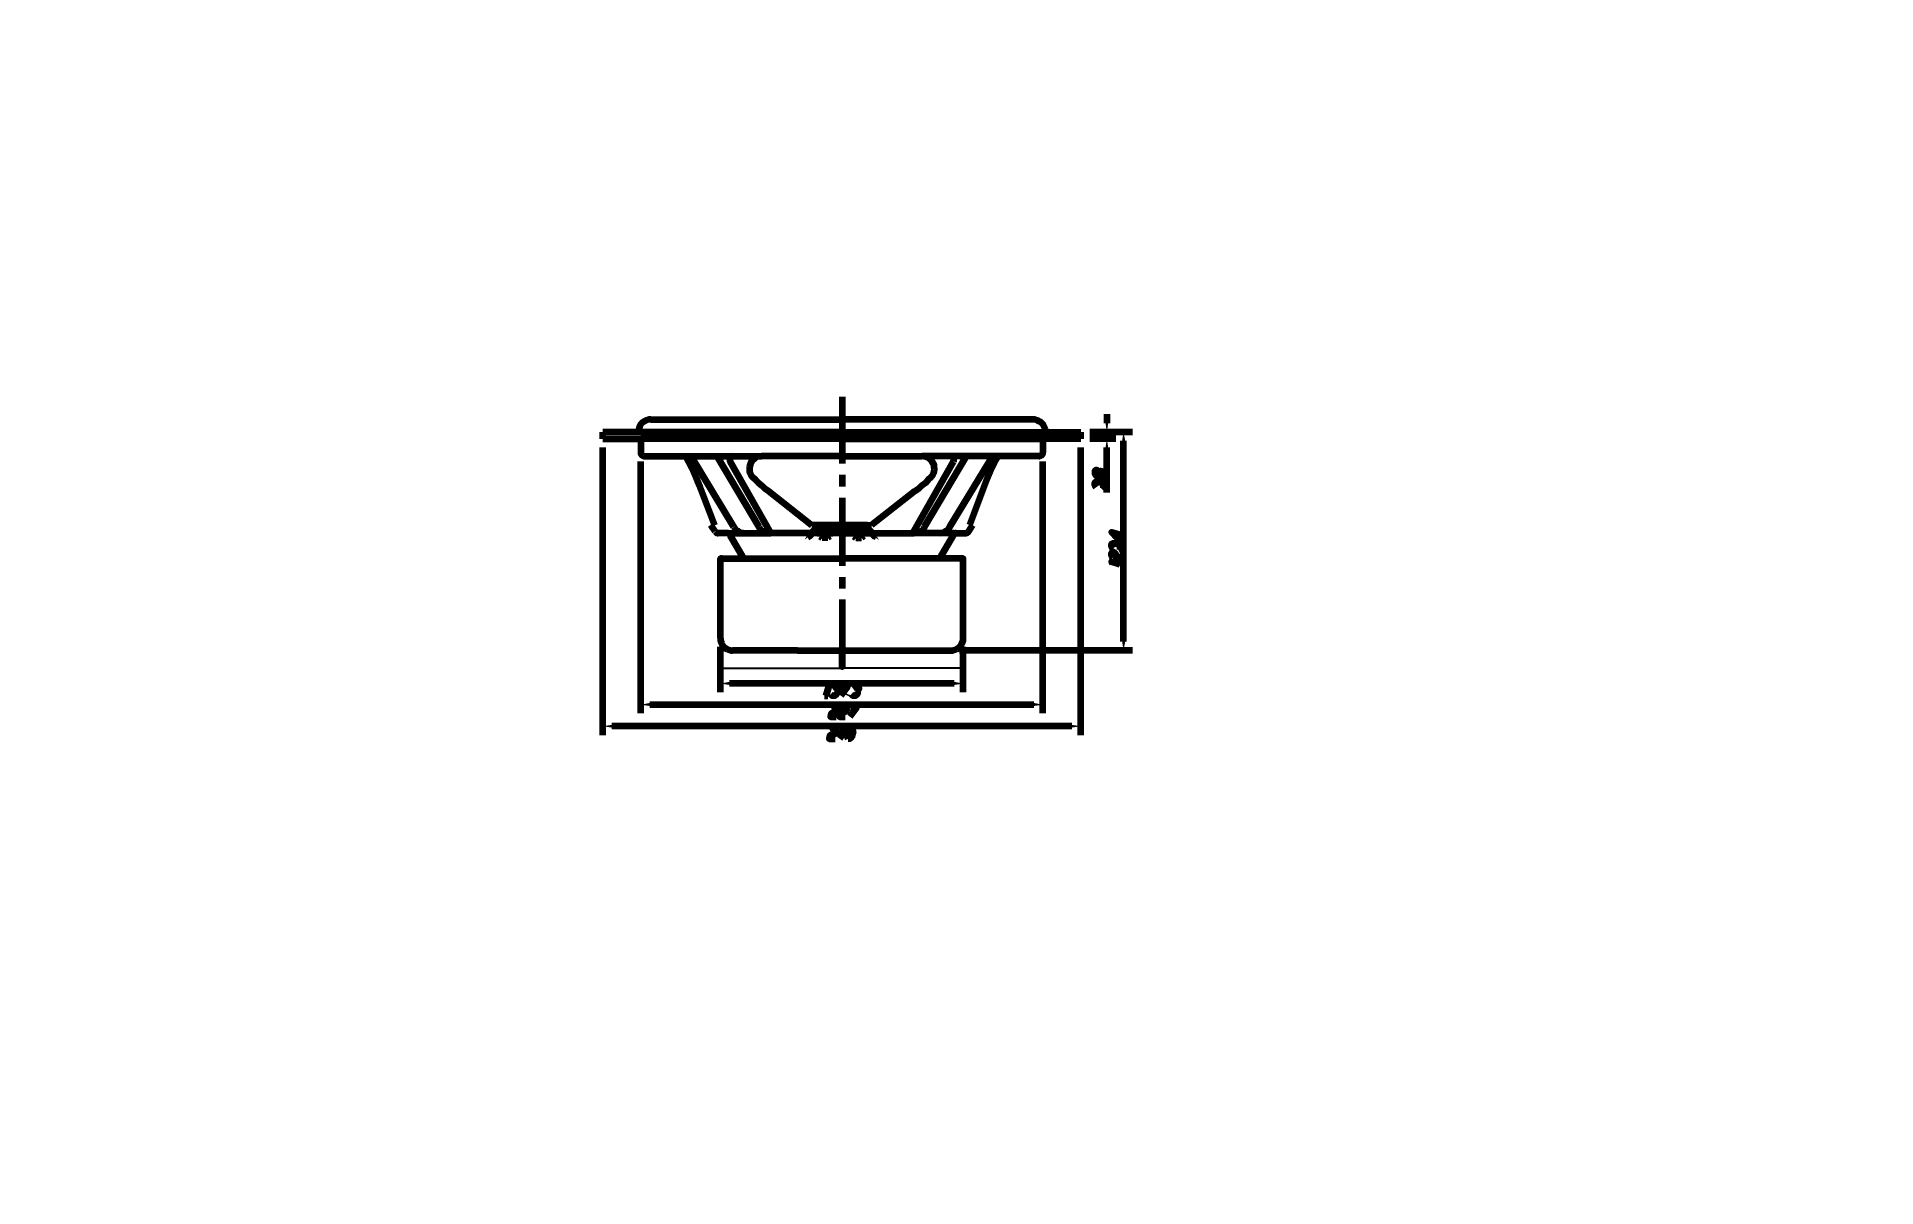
# Model space of a CAD drawing. Header units: inches. Extents: x 77 to 760, y 92 to 519.
import ezdxf

# ---------------------------------------------------------------- set-up
doc = ezdxf.new("R2010")
doc.units = ezdxf.units.IN
doc.header["$MEASUREMENT"] = 0
doc.layers.get('0').update_dxf_attribs({"color": 250, "lineweight": 100})
for name, color, linetype, lineweight in [('H', 7, 'Continuous', 100), ('P', 250, 'Continuous', 100), ('Text', 250, 'Continuous', 100)]:
    doc.layers.add(name, color=color, linetype=linetype, lineweight=lineweight)
doc.styles.get("Standard").update_dxf_attribs({"font": 'txt', "width": 0.75})
doc.dimstyles.get("Standard").update_dxf_attribs({"dimtxt": 1, "dimasz": 1, "dimexe": 1, "dimexo": 1, "dimgap": 1, "dimtad": 1, "dimtxsty": 'Standard', "dimcen": 2.5, "dimadec": 0, "dimazin": 0, "dimtfac": 1, "dimtmove": 0, "dimatfit": 3, "dimfxl": 1, "dimarcsym": 0})

# ---------------------------------------------------------------- blocks, each defined once
blk = doc.blocks.new('*D1')
at = {"color": 0, "linetype": 'ByBlock', "lineweight": -2}
for p, q in [((331, 294.9375), (331, 284.32)), ((421, 294.9375), (421, 284.32)), ((331.18, 284.5), (375.562375, 284.5)), ((420.82, 284.5), (376.437625, 284.5))]:
    blk.add_line(p, q, dxfattribs=at)
at = {"color": 0, "linetype": 'ByBlock'}
for points in [[(331, 284.5), (331.18, 284.47), (331.18, 284.53)], [(421, 284.5), (420.82, 284.47), (420.82, 284.53)]]:
    blk.add_solid(points, dxfattribs=at)
at = {"layer": 'DEFPOINTS', "color": 0, "linetype": 'ByBlock'}
for p in [(331, 295), (421, 295)]:
    blk.add_point(p, dxfattribs=at)
at = {"color": 0, "linetype": 'ByBlock', "insert": (376, 284.5), "char_height": 0.18, "attachment_point": 5}
blk.add_mtext('90.0000', dxfattribs=at)

msp = doc.modelspace()

# ---------------------------------------------------------------- hatches: boundary and pattern name
at = {"layer": 'H', "linetype": 'Continuous'}
for points in [[(473.83333, 375.5), (474.83333, 375.5), (474.33333, 372.16667)], [(473.83333, 366.5), (474.83333, 366.5), (474.33333, 369.66667)], [(480, 369), (481.16667, 369), (480.5, 372.16667)], [(480, 294.5), (481.16667, 294.5), (480.5, 291.16667)], [(334.16667, 278.33333), (334.16667, 279.5), (330.83333, 278.83333)], [(417.66667, 278.33333), (417.66667, 279.5), (421, 278.83333)], [(304.66667, 270.5), (304.66667, 271.66667), (301.33333, 271)], [(447.16667, 270.5), (447.16667, 271.66667), (450.5, 271)], [(290.5, 262.5), (290.5, 263.5), (287.16667, 263)], [(461.33333, 262.5), (461.33333, 263.5), (464.66667, 263)]]:
    msp.add_hatch(color=0, dxfattribs=at).paths.add_polyline_path(points)

# ---------------------------------------------------------------- linework, layer by layer
at = {"layer": 'P', "color": 0, "linetype": 'Continuous'}
for points in [[(376, 385.33333), (376, 360.5)], [(305, 376.83333), (304.16667, 376.83333), (303.5, 376.66667), (302.83333, 376.33333), (302.33333, 376), (301.66667, 375.5), (301.16667, 375), (300.83333, 374.33333), (300.66667, 373.66667), (300.5, 373), (300.33333, 372.16667)], [(305, 376.83333), (376, 376.83333)], [(446.83333, 376.83333), (376, 376.83333)], [(451.5, 372.16667), (451.5, 373), (451.33333, 373.66667), (451, 374.33333), (450.66667, 375), (450.16667, 375.5), (449.66667, 376), (449, 376.33333), (448.33333, 376.66667), (447.66667, 376.83333), (446.83333, 376.83333)], [(474.33333, 378.83333), (474.33333, 375.5)], [(376, 372.16667), (287.16667, 372.16667)], [(287.16667, 369.66667), (287.16667, 372.16667)], [(287.16667, 369.66667), (301.33333, 369.66667), (301.33333, 364.66667)], [(376, 369.66667), (301.33333, 369.66667)], [(376, 372.16667), (464.66667, 372.16667)], [(376, 369.66667), (450.5, 369.66667)], [(464.66667, 369.66667), (450.5, 369.66667), (450.5, 364.66667)], [(451.5, 372.16667), (451.5, 372.16667)], [(464.66667, 369.66667), (464.66667, 372.16667)], [(477.66667, 372.16667), (468, 372.16667)], [(483.83333, 372.16667), (468, 372.16667)], [(477.66667, 369.66667), (468, 369.66667)], [(474.33333, 369.66667), (474.33333, 372.16667)], [(480.5, 294.5), (480.5, 369)], [(287.16667, 259.66667), (287.16667, 366.5)], [(301.33333, 364.66667), (301.33333, 364.16667), (301.5, 364), (301.66667, 363.66667), (302, 363.5), (302.33333, 363.33333), (302.66667, 363.33333)], [(302.66667, 363.33333), (335.66667, 363.33333), (335.16667, 363.16667), (335, 363.16667), (334.66667, 362.83333), (334.5, 362.66667), (334.33333, 362.33333), (334.33333, 362), (334.33333, 361.66667), (334.5, 361.33333)], [(323.33333, 351.83333), (322.33333, 354.16667), (321.33333, 356.5), (320.33333, 358.83333), (319.16667, 361.16667), (318, 363.33333)], [(335.83333, 337), (320, 363.33333)], [(345.16667, 337), (329.66667, 363.33333)], [(335.66667, 363.33333), (346.16667, 363.33333), (345.5, 363.16667), (344.66667, 363), (344, 362.83333), (343.5, 362.33333), (342.83333, 361.83333), (342.33333, 361.33333), (342, 360.66667), (341.83333, 360), (341.66667, 359.16667), (341.66667, 358.5), (341.66667, 357.66667), (341.83333, 357), (342.16667, 356.33333), (342.66667, 355.66667), (343.83333, 354.5), (345, 353.33333), (346.16667, 352.33333), (347.5, 351.16667), (348.83333, 350.33333), (364.83333, 337.66667)], [(376, 363.33333), (346.16667, 363.33333)], [(376, 363.33333), (405.66667, 363.33333)], [(409.16667, 355.66667), (409.66667, 356.33333), (410, 357), (410.16667, 357.66667), (410.33333, 358.5), (410.16667, 359.16667), (410.16667, 360), (409.83333, 360.66667), (409.5, 361.33333), (409, 361.83333), (408.5, 362.33333), (407.83333, 362.83333), (407.16667, 363), (406.5, 363.16667), (405.66667, 363.33333)], [(416.33333, 363.33333), (405.66667, 363.33333)], [(406.66667, 337), (422.16667, 363.33333)], [(417.66667, 334.66667), (412, 334.66667), (412.66667, 334.83333), (413.33333, 334.83333), (414, 335.16667), (414.66667, 335.5), (415.16667, 335.83333), (415.5, 336.33333), (416, 337), (432, 363.33333)], [(417.33333, 361.33333), (417.5, 361.66667), (417.5, 362), (417.5, 362.33333), (417.33333, 362.66667), (417.16667, 362.83333), (417, 363.16667), (416.66667, 363.16667), (416.33333, 363.33333)], [(449.16667, 363.33333), (416.33333, 363.33333)], [(434, 363.33333), (432.66667, 361.16667), (431.5, 358.83333), (430.5, 356.5), (429.5, 354.16667), (428.66667, 351.83333)], [(449.16667, 363.33333), (449.5, 363.33333), (449.83333, 363.5), (450.16667, 363.66667), (450.33333, 364), (450.5, 364.16667), (450.5, 364.66667)], [(464.66667, 259.66667), (464.66667, 366.5)], [(474.33333, 349.83333), (474.33333, 366.5)], [(301.33333, 267.83333), (301.33333, 361.33333)], [(322, 355.16667), (328.66667, 337.66667)], [(349.5, 334.66667), (334.5, 361.33333)], [(376, 356.33333), (376, 352)], [(402.33333, 334.66667), (417.33333, 361.33333)], [(403, 350.33333), (404.33333, 351.16667), (405.66667, 352.33333), (407, 353.33333), (408, 354.5), (409.16667, 355.66667)], [(429.83333, 355.16667), (423.33333, 337.66667)], [(450.5, 267.83333), (450.5, 361.33333)], [(473, 355.83333), (472.5, 355.5), (472, 355.66667), (471.33333, 356.33333), (471.33333, 357.33333), (470.83333, 358), (470.33333, 358.16667), (469.83333, 357.83333), (469.83333, 356.66667), (470.33333, 356), (470.83333, 355.83333), (471.33333, 356.33333)], [(471.33333, 357.33333), (472, 357.83333), (472.5, 357.66667), (473, 357), (473, 355.83333)], [(403, 350.33333), (387, 337.66667)], [(470.33333, 351.66667), (469.83333, 352.33333), (469.83333, 353.5), (470.33333, 353.83333), (470.83333, 353.66667), (471.33333, 353), (471.33333, 352.5)], [(471.33333, 353), (472, 353.33333), (472.5, 353.33333), (473, 352.5), (473, 351.5), (472.5, 351)], [(473, 354.16667), (472.5, 354.33333)], [(376, 347.83333), (376, 322.5)], [(328.83333, 335.33333), (327.33333, 337.66667)], [(327.33333, 337.66667), (328.66667, 337.66667)], [(328.83333, 335.33333), (329.16667, 335), (329.33333, 334.83333), (329.66667, 334.66667), (330, 334.66667)], [(335.83333, 337), (336.33333, 336.33333), (336.66667, 335.83333), (337.33333, 335.5), (337.83333, 335.16667), (338.5, 334.83333), (339.16667, 334.83333), (339.83333, 334.66667)], [(345.16667, 337), (345.5, 336.33333), (346, 335.83333), (346.5, 335.5), (347.16667, 335.16667), (347.83333, 334.83333), (348.5, 334.83333), (349.16667, 334.66667)], [(363.16667, 333.33333), (366.33333, 336.66667)], [(363.83333, 333.5), (366.5, 336.33333), (367.5, 336.33333), (367.5, 336.66667)], [(376, 337.66667), (364.83333, 337.66667)], [(365.66667, 336), (366, 335.66667)], [(385.5, 337.66667), (366.33333, 337.66667), (366.33333, 336.66667), (385.5, 336.66667), (385.5, 337.66667)], [(367.5, 336.66667), (367.5, 335.66667)], [(368, 335.66667), (367.5, 335.66667), (368, 335.66667)], [(368, 335.66667), (367.5, 335.66667)], [(368, 333.5), (368, 335.66667)], [(368, 335.66667), (368, 335.66667)], [(369.66667, 335.5), (369.5, 335.5), (369.16667, 335.33333), (369.16667, 335.16667), (369, 335)], [(369.66667, 335.33333), (369.5, 335.33333), (369.16667, 335.16667), (369.16667, 335), (369, 334.83333)], [(369, 335), (369, 334.66667)], [(369.66667, 335.5), (369.66667, 335.5)], [(370.16667, 335), (370.16667, 335.16667), (370, 335.33333), (369.83333, 335.5), (369.66667, 335.5)], [(370.16667, 334.83333), (370.16667, 335), (370, 335.16667), (369.83333, 335.33333), (369.66667, 335.33333)], [(370.16667, 334.66667), (370.16667, 335)], [(371.33333, 335.66667), (371.83333, 335.66667), (371.83333, 336.66667)], [(371.33333, 335.66667), (371.33333, 333.5)], [(371.83333, 335.66667), (371.33333, 335.66667)], [(371.33333, 335.66667), (371.33333, 335.66667)], [(371.83333, 336.66667), (371.83333, 336.66667)], [(373.83333, 336.66667), (373.83333, 336.66667)], [(373.83333, 336.66667), (373.83333, 336.33333), (374, 336.16667), (374.16667, 336), (374.5, 336)], [(374.5, 336), (376, 336)], [(376, 337.66667), (387, 337.66667)], [(377.33333, 336), (376, 336)], [(377.33333, 336), (377.66667, 336), (377.83333, 336.16667), (378, 336.33333), (378, 336.66667)], [(378, 336.66667), (378, 336.66667)], [(380.16667, 336.66667), (380, 336.66667)], [(380.5, 335.66667), (380, 335.66667), (380, 336.66667)], [(380, 335.66667), (380.5, 335.66667)], [(380.5, 335.66667), (380.5, 333.5)], [(380.5, 335.66667), (380.5, 335.66667)], [(382.83333, 335), (382.66667, 335.16667), (382.66667, 335.33333), (382.5, 335.5), (382.16667, 335.5), (382, 335.5), (381.83333, 335.33333), (381.66667, 335.16667), (381.66667, 335)], [(382.83333, 334.83333), (382.66667, 335), (382.66667, 335.16667), (382.5, 335.33333), (382.16667, 335.33333), (382, 335.33333), (381.83333, 335.16667), (381.66667, 335), (381.66667, 334.83333)], [(381.66667, 334.66667), (381.66667, 335)], [(382.16667, 335.5), (382.16667, 335.5)], [(382.16667, 335.33333), (382.16667, 335.33333)], [(382.83333, 335), (382.83333, 334.66667)], [(384, 335.66667), (384.33333, 335.66667), (384, 335.66667)], [(384, 333.5), (384, 335.66667)], [(384, 335.66667), (384.33333, 335.66667)], [(384, 335.66667), (384, 335.66667)], [(384.33333, 336.66667), (384.33333, 335.66667)], [(388, 333.5), (385.33333, 336.33333), (384.33333, 336.33333), (384.33333, 336.66667)], [(388.83333, 333.33333), (385.5, 336.66667)], [(386.16667, 336), (385.83333, 335.66667)], [(402.66667, 334.66667), (403.33333, 334.83333), (404, 334.83333), (404.66667, 335.16667), (405.33333, 335.5), (405.83333, 335.83333), (406.33333, 336.33333), (406.66667, 337)], [(421.83333, 334.66667), (422.16667, 334.66667), (422.5, 334.83333), (422.83333, 335), (423, 335.33333)], [(423, 335.33333), (424.5, 337.66667)], [(424.5, 337.66667), (423.33333, 337.66667)], [(478.16667, 335), (478.16667, 332.83333), (476, 335), (479.16667, 334.16667)], [(333.5, 334.66667), (330, 334.66667)], [(334.5, 334), (334.33333, 334.33333), (334.16667, 334.5), (333.83333, 334.66667), (333.5, 334.66667)], [(334.16667, 334.66667), (339.83333, 334.66667)], [(339.5, 325.33333), (334.5, 334)], [(339.83333, 334.66667), (349.5, 334.66667)], [(364.5, 334.66667), (349.16667, 334.66667)], [(363.33333, 333.16667), (363.16667, 333.33333)], [(363.33333, 333.16667), (363.83333, 333.5), (363.5, 333.83333)], [(368, 334.66667), (365, 334.66667)], [(368, 333.66667), (368.66667, 333.16667)], [(368, 333.5), (368.66667, 333)], [(370.66667, 333.16667), (368.66667, 333.16667)], [(370.66667, 333), (368.66667, 333)], [(369, 334.66667), (369.16667, 334.5), (369.16667, 334.33333), (369.5, 334.16667), (369.66667, 334), (369.83333, 334.16667), (370, 334.33333), (370.16667, 334.5), (370.16667, 334.66667)], [(370.16667, 334.66667), (369, 334.66667)], [(369.66667, 334), (369.66667, 334)], [(369.66667, 334), (369.66667, 334)], [(371.33333, 333.66667), (370.66667, 333.16667)], [(371.33333, 333.5), (370.66667, 333)], [(376, 334.66667), (371.33333, 334.66667)], [(376, 334.66667), (380.5, 334.66667)], [(380.5, 333.66667), (381.16667, 333.16667)], [(380.5, 333.5), (381.16667, 333)], [(381.16667, 333.16667), (383.16667, 333.16667)], [(381.16667, 333), (383.16667, 333)], [(381.66667, 334.66667), (381.66667, 334.5), (381.83333, 334.33333), (382, 334.16667), (382.16667, 334)], [(381.66667, 334.66667), (382.83333, 334.66667)], [(382.16667, 334), (382.5, 334.16667), (382.66667, 334.33333), (382.66667, 334.5), (382.83333, 334.66667)], [(382.16667, 334), (382.16667, 334)], [(384, 333.66667), (383.16667, 333.16667)], [(384, 333.5), (383.16667, 333)], [(384, 334.66667), (386.83333, 334.66667)], [(387.33333, 334.66667), (402.66667, 334.66667)], [(388.66667, 333.16667), (388, 333.5), (388.33333, 333.83333)], [(388.66667, 333.16667), (388.83333, 333.33333)], [(412, 334.66667), (402.33333, 334.66667)], [(412.33333, 325.33333), (417.33333, 334)], [(418.33333, 334.66667), (418, 334.66667), (417.83333, 334.5), (417.5, 334.33333), (417.33333, 334)], [(418.33333, 334.66667), (421.83333, 334.66667)], [(476.5, 328.83333), (476, 329.66667), (476, 330.66667), (476.5, 331), (477, 331), (477.66667, 330.16667), (477.66667, 329.66667)], [(477.66667, 330.16667), (478.16667, 330.66667), (478.66667, 330.5), (479.16667, 329.83333), (479.16667, 328.66667), (478.66667, 328.33333)], [(479.16667, 331.5), (478.66667, 331.5)], [(330.83333, 295.66667), (330.83333, 325.33333), (376, 325.33333)], [(331.5, 325.33333), (330.83333, 325.33333)], [(421, 295.66667), (421, 325.33333), (376, 325.33333)], [(420.33333, 325.33333), (421, 325.33333)], [(476.5, 325.66667), (476, 326.33333), (476, 327.33333), (476.5, 327.83333), (477, 327.66667), (477.66667, 327), (477.66667, 325.83333), (478.16667, 325.16667), (479.16667, 324.83333), (479.16667, 327)], [(476.5, 323.33333), (476, 324.16667), (479.16667, 323.16667)], [(479.16667, 322.66667), (479.16667, 323.83333)], [(376, 318.33333), (376, 314.16667)], [(376, 310), (376, 285), (376, 291.16667)], [(330.83333, 295.66667), (330.83333, 295), (331, 294.33333), (331.33333, 293.66667), (331.66667, 293), (332.16667, 292.5), (332.66667, 292), (333.33333, 291.66667), (334, 291.33333), (334.66667, 291.16667), (335.33333, 291.16667)], [(416.5, 291.16667), (417.16667, 291.16667), (417.83333, 291.33333), (418.5, 291.66667), (419.16667, 292), (419.66667, 292.5), (420.16667, 293), (420.5, 293.66667), (420.83333, 294.33333), (421, 295), (421, 295.66667)], [(330.83333, 275.66667), (330.83333, 292.5)], [(359.5, 291.16667), (335.33333, 291.16667)], [(359.5, 291.16667), (392.33333, 291.16667)], [(392.33333, 291.16667), (416.5, 291.16667)], [(483.83333, 291.16667), (419.66667, 291.16667)], [(421, 275.66667), (421, 292.5)], [(417.66667, 278.83333), (334.16667, 278.83333)], [(369.5, 274.33333), (370.66667, 274.33333)], [(370.33333, 277.16667), (371, 277.66667), (370, 274.33333)], [(373.83333, 276), (374.16667, 275.5), (374, 274.83333), (373.33333, 274.33333), (372.33333, 274.33333), (371.83333, 274.83333)], [(372.5, 277.16667), (373.16667, 277.66667), (374.33333, 277.66667), (374.66667, 277.16667), (374.5, 276.5), (373.83333, 276), (373.33333, 276)], [(375.83333, 277.66667), (378, 277.66667), (375.5, 274.33333)], [(378.33333, 274.33333), (378.5, 274.83333)], [(381.5, 276), (381.83333, 275.5), (381.66667, 274.83333), (381, 274.33333), (380, 274.33333), (379.5, 274.83333)], [(380.16667, 277.16667), (380.83333, 277.66667), (382, 277.66667), (382.33333, 277.16667), (382.16667, 276.5), (381.5, 276), (381, 276)], [(447.16667, 271), (304.66667, 271)], [(372.33333, 269.33333), (373, 269.83333), (374.16667, 269.83333), (374.5, 269.33333), (374.5, 268.66667), (373.66667, 268.16667), (372.66667, 268.16667), (372, 267.66667), (371.66667, 266.5), (373.83333, 266.5)], [(375.66667, 269.33333), (376.33333, 269.83333), (377.5, 269.83333), (377.83333, 269.33333), (377.66667, 268.66667), (377, 268.16667), (376, 268.16667), (375.16667, 267.66667), (375, 266.5), (377.16667, 266.5)], [(379.16667, 269.83333), (381.33333, 269.83333), (378.83333, 266.5)], [(461.33333, 263), (290.5, 263)], [(372, 261), (372.66667, 261.66667), (373.66667, 261.66667), (374.16667, 261), (374, 260.5), (373.33333, 260), (372.16667, 260), (371.5, 259.5), (371.16667, 258.33333), (373.5, 258.33333)], [(375.33333, 261.66667), (377.5, 261.66667), (375, 258.33333)], [(378.33333, 258.33333), (378, 258.83333), (378.5, 261), (379.16667, 261.66667), (379.83333, 261.66667), (380.16667, 261), (379.5, 258.83333), (378.83333, 258.33333), (378.33333, 258.33333)]]:
    msp.add_lwpolyline(points, dxfattribs=at)

# ---------------------------------------------------------------- texts
at = {"layer": 'Text', "color": 0, "linetype": 'Continuous', "char_height": 11.5, "attachment_point": 4}
for insert in [(77, 519), (77, 502), (77, 485), (77, 468), (77, 451), (77, 434), (77, 417)]:
    msp.add_mtext('{\\fDayton|b0|i0|c1|p15;}', dxfattribs=dict(at, insert=insert))
at = {"layer": 'Text', "color": 0, "linetype": 'Continuous', "attachment_point": 4}
for s, insert, char_height, width in [('{\\fHelvetica|b0|i0|c1|p15; }', (83.5, 519), 11.5, 12), ('{\\fHelvetica|b0|i0|c1|p15; }', (83.5, 502), 11.5, 12), ('{\\fHelvetica|b0|i0|c1|p15; }', (83.5, 485), 11.5, 12), ('{\\fHelvetica|b0|i0|c1|p15; }', (83.5, 468), 11.5, 12), ('{\\fHelvetica|b0|i0|c1|p15; }', (83.5, 451), 11.5, 12), ('{\\fHelvetica|b0|i0|c1|p15; }', (83.5, 434), 11.5, 12), ('{\\fHelvetica|b0|i0|c1|p15; }', (83.5, 417), 11.5, 12), ('{\\fHelvetica|b0|i0|c1|p15; }', (77, 400), 11.5, 12), ('{\\fArialMT|b0|i0|c1|p15;}', (760, 202.5), 4.3333333, 4.8333333), ('{\\fArialMT|b0|i0|c1|p15;    }', (511.33333, 118.33333), 4.3333333, 19.3333333), ('{\\fArialMT|b0|i0|c1|p15;    }', (511.33333, 91.83333), 4.3333333, 19.3333333)]:
    msp.add_mtext(s, dxfattribs=dict(at, insert=insert, char_height=char_height, width=width))

# ---------------------------------------------------------------- dimensions: what is measured, and where the dimension line sits
at = {"linetype": 'ByBlock'}
dim = msp.add_linear_dim(base=(421, 284.5), p1=(331, 295), p2=(421, 295), dimstyle='Standard', override={"dimtxt": 0.18, "dimasz": 0.18, "dimexe": 0.18, "dimexo": 0.0625, "dimgap": 0.09, "dimtad": 0, "dimtih": 1, "dimtoh": 1, "dimdec": 4, "dimzin": 0, "dimdsep": 46, "dimcen": 0.09, "dimtdec": 4, "dimtofl": 0, "dimtolj": 1, "dimtzin": 0}, dxfattribs=at)
dim.commit()
dim.dimension.update_dxf_attribs({"geometry": '*D1', "text_midpoint": (376, 284.5)})

doc.saveas('drawing.dxf')
